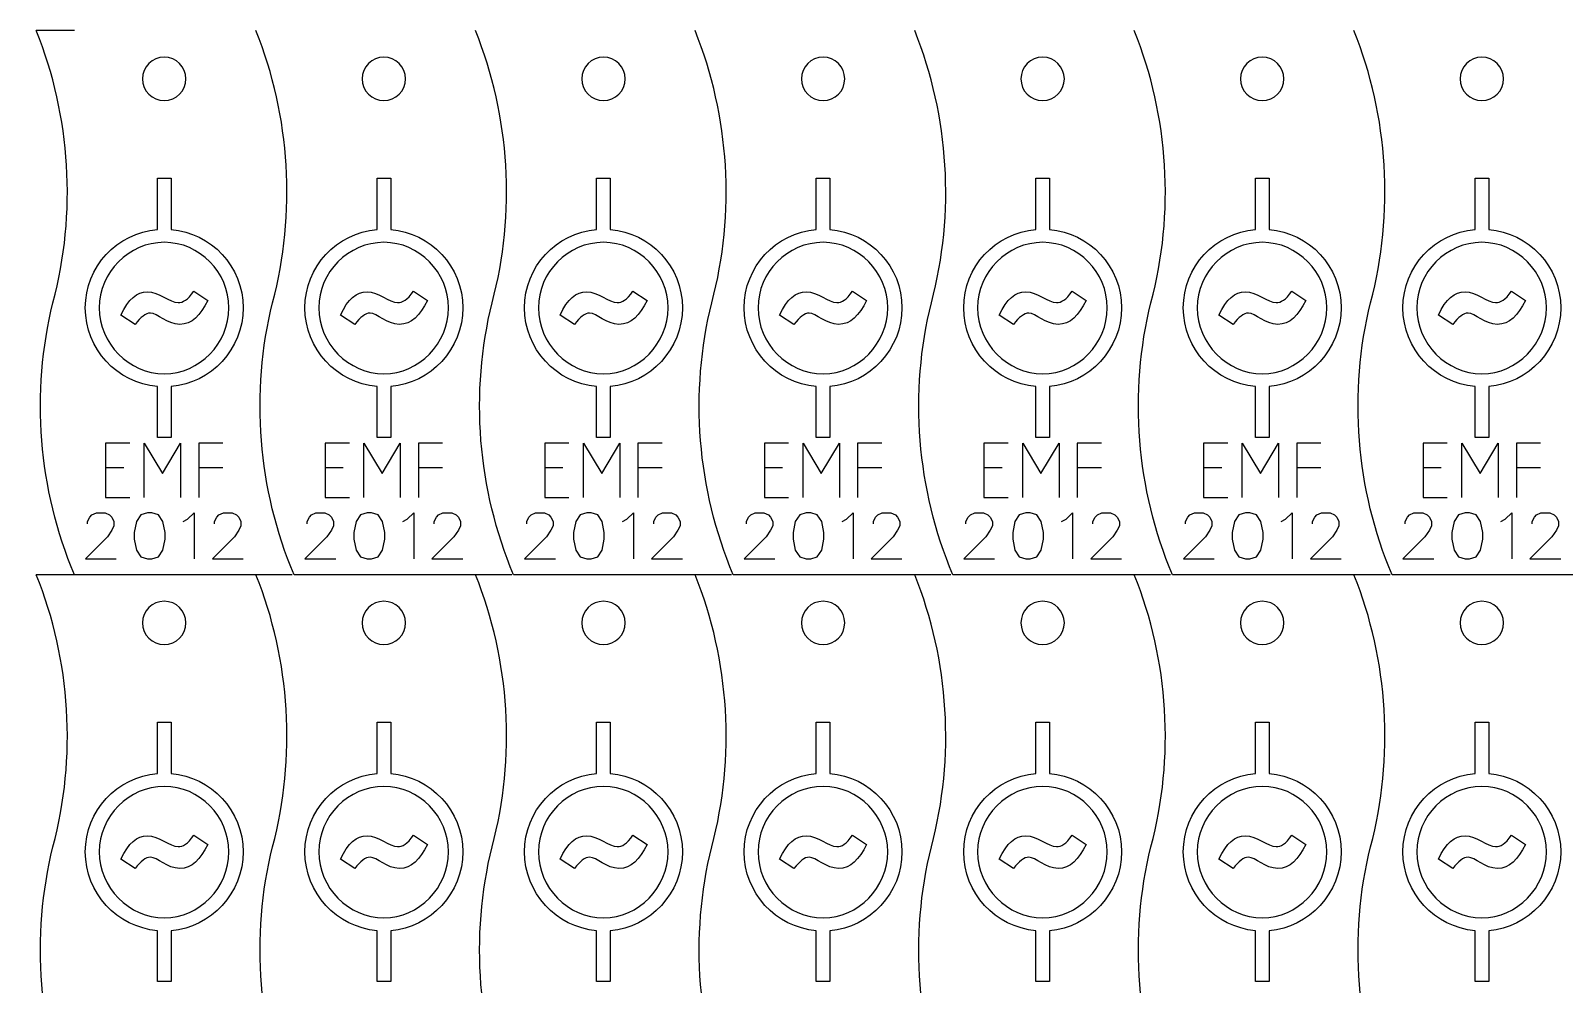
# Model space of a CAD drawing. Header units: millimetres. Extents: x 17 to 566, y -11 to 289.
# Drawn here: x 17.2 to 158, y 51 to 138.7 of the extents above; entities that cross this region are included whole.
import ezdxf

# ---------------------------------------------------------------- set-up
doc = ezdxf.new("R2010")
doc.units = ezdxf.units.MM
doc.layers.add('cut', color=7, linetype='CONTINUOUS')

msp = doc.modelspace()

# ---------------------------------------------------------------- linework, layer by layer
at = {"layer": 'cut', "color": 7}
for points in [[(21.177115, 138.660725), (17.677663, 138.660725)], [(31.420556, 134.226617), (31.420556, 134.226617), (31.420556, 134.226617)], [(51.589793, 134.226617), (51.589793, 134.226617), (51.589793, 134.226617)], [(71.75903, 134.226617), (71.75903, 134.226617), (71.75903, 134.226617)], [(91.928267, 134.226617), (91.928267, 134.226617), (91.928267, 134.226617)], [(112.097504, 134.226617), (112.097504, 134.226617), (112.097504, 134.226617)], [(132.266741, 134.226617), (132.266741, 134.226617), (132.266741, 134.226617)], [(152.435978, 134.226617), (152.435978, 134.226617), (152.435978, 134.226617)], [(21.177115, 88.660752), (17.677663, 88.660752)], [(41.177114, 88.660752), (21.177115, 88.660752)], [(61.346351, 88.660752), (41.346351, 88.660752)], [(81.515588, 88.660752), (61.515588, 88.660752)], [(101.684825, 88.660752), (81.684825, 88.660752)], [(121.854062, 88.660752), (101.854062, 88.660752)], [(142.023298, 88.660752), (122.023299, 88.660752)], [(162.192535, 88.660752), (142.192536, 88.660752)], [(31.420556, 84.226643), (31.420556, 84.226643), (31.420556, 84.226643)], [(51.589793, 84.226643), (51.589793, 84.226643), (51.589793, 84.226643)], [(71.75903, 84.226643), (71.75903, 84.226643), (71.75903, 84.226643)], [(91.928267, 84.226643), (91.928267, 84.226643), (91.928267, 84.226643)], [(112.097504, 84.226643), (112.097504, 84.226643), (112.097504, 84.226643)], [(132.266741, 84.226643), (132.266741, 84.226643), (132.266741, 84.226643)], [(152.435978, 84.226643), (152.435978, 84.226643), (152.435978, 84.226643)]]:
    msp.add_lwpolyline(points, dxfattribs=at)
at = {"layer": 'cut', "color": 5}
for points in [[(28.799192, 125.104328), (30.055586, 125.104328), (30.055586, 120.389171)], [(28.799192, 120.389171), (28.799192, 125.104328)], [(48.968429, 125.104328), (50.224823, 125.104328), (50.224823, 120.389171)], [(48.968429, 120.389171), (48.968429, 125.104328)], [(69.137665, 125.104328), (70.39406, 125.104328), (70.39406, 120.389171)], [(69.137665, 120.389171), (69.137665, 125.104328)], [(89.306902, 125.104328), (90.563296, 125.104328), (90.563296, 120.389171)], [(89.306902, 120.389171), (89.306902, 125.104328)], [(109.476139, 125.104328), (110.732533, 125.104328), (110.732533, 120.389171)], [(109.476139, 120.389171), (109.476139, 125.104328)], [(129.645376, 125.104328), (130.90177, 125.104328), (130.90177, 120.389171)], [(129.645376, 120.389171), (129.645376, 125.104328)], [(149.814613, 125.104328), (151.071007, 125.104328), (151.071007, 120.389171)], [(149.814613, 120.389171), (149.814613, 125.104328)], [(32.137833, 114.724463), (33.432259, 113.861427)], [(52.307069, 114.724463), (53.601496, 113.861427)], [(72.476306, 114.724463), (73.770733, 113.861427)], [(92.645543, 114.724463), (93.93997, 113.861427)], [(112.81478, 114.724463), (114.109206, 113.861427)], [(132.984017, 114.724463), (134.278443, 113.861427)], [(153.153254, 114.724463), (154.44768, 113.861427)], [(23.452969, 113.186208), (23.452969, 113.186208)], [(43.622206, 113.186208), (43.622206, 113.186208)], [(63.791442, 113.186208), (63.791442, 113.186208)], [(83.960679, 113.186208), (83.960679, 113.186208)], [(104.129916, 113.186208), (104.129916, 113.186208)], [(124.299153, 113.186208), (124.299153, 113.186208)], [(144.46839, 113.186208), (144.46839, 113.186208)], [(26.754438, 111.648043), (25.441264, 112.510853)], [(46.923675, 111.648043), (45.610501, 112.510853)], [(67.092912, 111.648043), (65.779737, 112.510853)], [(87.262149, 111.648043), (85.948974, 112.510853)], [(107.431386, 111.648043), (106.118211, 112.510853)], [(127.600623, 111.648043), (126.287448, 112.510853)], [(147.769859, 111.648043), (146.456685, 112.510853)], [(30.055586, 105.945399), (30.055586, 101.280531), (28.799192, 101.280531), (28.799192, 105.945399)], [(50.224823, 105.945399), (50.224823, 101.280531), (48.968429, 101.280531), (48.968429, 105.945399)], [(70.39406, 105.945399), (70.39406, 101.280531), (69.137665, 101.280531), (69.137665, 105.945399)], [(90.563296, 105.945399), (90.563296, 101.280531), (89.306902, 101.280531), (89.306902, 105.945399)], [(110.732533, 105.945399), (110.732533, 101.280531), (109.476139, 101.280531), (109.476139, 105.945399)], [(130.90177, 105.945399), (130.90177, 101.280531), (129.645376, 101.280531), (129.645376, 105.945399)], [(151.071007, 105.945399), (151.071007, 101.280531), (149.814613, 101.280531), (149.814613, 105.945399)], [(24.03499, 100.748034), (24.03499, 95.748033)], [(26.25721, 100.748034), (24.03499, 100.748034)], [(27.597566, 100.748034), (29.264229, 97.970256)], [(27.597566, 95.748033), (27.597566, 100.748034)], [(29.264229, 97.970256), (30.930895, 100.748034)], [(30.930895, 100.748034), (30.930895, 95.748033)], [(32.597561, 100.748034), (32.597561, 95.748033)], [(34.819785, 100.748034), (32.597561, 100.748034)], [(44.204227, 100.748034), (44.204227, 95.748033)], [(46.426447, 100.748034), (44.204227, 100.748034)], [(47.766803, 100.748034), (49.433466, 97.970256)], [(47.766803, 95.748033), (47.766803, 100.748034)], [(49.433466, 97.970256), (51.100132, 100.748034)], [(51.100132, 100.748034), (51.100132, 95.748033)], [(52.766798, 100.748034), (52.766798, 95.748033)], [(54.989022, 100.748034), (52.766798, 100.748034)], [(64.373464, 100.748034), (64.373464, 95.748033)], [(66.595684, 100.748034), (64.373464, 100.748034)], [(67.936039, 100.748034), (69.602703, 97.970256)], [(67.936039, 95.748033), (67.936039, 100.748034)], [(69.602703, 97.970256), (71.269369, 100.748034)], [(71.269369, 100.748034), (71.269369, 95.748033)], [(72.936035, 100.748034), (72.936035, 95.748033)], [(75.158259, 100.748034), (72.936035, 100.748034)], [(84.542701, 100.748034), (84.542701, 95.748033)], [(86.764921, 100.748034), (84.542701, 100.748034)], [(88.105276, 100.748034), (89.77194, 97.970256)], [(88.105276, 95.748033), (88.105276, 100.748034)], [(89.77194, 97.970256), (91.438606, 100.748034)], [(91.438606, 100.748034), (91.438606, 95.748033)], [(93.105272, 100.748034), (93.105272, 95.748033)], [(95.327495, 100.748034), (93.105272, 100.748034)], [(104.711937, 100.748034), (104.711937, 95.748033)], [(106.934158, 100.748034), (104.711937, 100.748034)], [(108.274513, 100.748034), (109.941177, 97.970256)], [(108.274513, 95.748033), (108.274513, 100.748034)], [(109.941177, 97.970256), (111.607843, 100.748034)], [(111.607843, 100.748034), (111.607843, 95.748033)], [(113.274509, 100.748034), (113.274509, 95.748033)], [(115.496732, 100.748034), (113.274509, 100.748034)], [(124.881174, 100.748034), (124.881174, 95.748033)], [(127.103395, 100.748034), (124.881174, 100.748034)], [(128.44375, 100.748034), (130.110413, 97.970256)], [(128.44375, 95.748033), (128.44375, 100.748034)], [(130.110413, 97.970256), (131.77708, 100.748034)], [(131.77708, 100.748034), (131.77708, 95.748033)], [(133.443746, 100.748034), (133.443746, 95.748033)], [(135.665969, 100.748034), (133.443746, 100.748034)], [(145.050411, 100.748034), (145.050411, 95.748033)], [(147.272632, 100.748034), (145.050411, 100.748034)], [(148.612987, 100.748034), (150.27965, 97.970256)], [(148.612987, 95.748033), (148.612987, 100.748034)], [(150.27965, 97.970256), (151.946316, 100.748034)], [(151.946316, 100.748034), (151.946316, 95.748033)], [(153.612983, 100.748034), (153.612983, 95.748033)], [(155.835206, 100.748034), (153.612983, 100.748034)], [(24.03499, 98.52581), (25.701653, 98.52581)], [(32.597561, 98.52581), (34.819785, 98.52581)], [(44.204227, 98.52581), (45.87089, 98.52581)], [(52.766798, 98.52581), (54.989022, 98.52581)], [(64.373464, 98.52581), (66.040127, 98.52581)], [(72.936035, 98.52581), (75.158259, 98.52581)], [(84.542701, 98.52581), (86.209364, 98.52581)], [(93.105272, 98.52581), (95.327495, 98.52581)], [(104.711937, 98.52581), (106.378601, 98.52581)], [(113.274509, 98.52581), (115.496732, 98.52581)], [(124.881174, 98.52581), (126.547838, 98.52581)], [(133.443746, 98.52581), (135.665969, 98.52581)], [(145.050411, 98.52581), (146.717075, 98.52581)], [(153.612983, 98.52581), (155.835206, 98.52581)], [(24.03499, 95.748033), (26.25721, 95.748033)], [(44.204227, 95.748033), (46.426447, 95.748033)], [(64.373464, 95.748033), (66.595684, 95.748033)], [(84.542701, 95.748033), (86.764921, 95.748033)], [(104.711937, 95.748033), (106.934158, 95.748033)], [(124.881174, 95.748033), (127.103395, 95.748033)], [(145.050411, 95.748033), (147.272632, 95.748033)], [(22.381932, 93.549016), (22.583953, 93.953057)], [(22.381932, 93.346996), (22.381932, 93.549016)], [(22.583953, 93.953057), (22.785973, 94.155077)], [(22.785973, 94.155077), (23.190014, 94.357098)], [(23.190014, 94.357098), (23.998095, 94.357098)], [(23.998095, 94.357098), (24.402136, 94.155077)], [(24.402136, 94.155077), (24.604156, 93.953057)], [(24.604156, 93.953057), (24.806176, 93.549016)], [(24.806176, 93.144976), (24.604156, 92.740935)], [(24.806176, 93.549016), (24.806176, 93.144976)], [(26.876883, 93.549016), (26.674863, 92.538915)], [(27.280924, 94.155077), (26.876883, 93.549016)], [(27.886985, 94.357098), (27.280924, 94.155077)], [(28.291025, 94.357098), (27.886985, 94.357098)], [(28.897083, 94.155077), (28.291025, 94.357098)], [(29.301124, 93.549016), (28.897083, 94.155077)], [(29.503144, 92.538915), (29.301124, 93.549016)], [(31.16981, 93.549016), (31.573851, 93.751037)], [(31.573851, 93.751037), (32.179912, 94.357098)], [(32.179912, 94.357098), (32.179912, 90.114648)], [(34.048598, 93.549016), (34.250619, 93.953057)], [(34.048598, 93.346996), (34.048598, 93.549016)], [(34.250619, 93.953057), (34.452639, 94.155077)], [(34.452639, 94.155077), (34.85668, 94.357098)], [(34.85668, 94.357098), (35.664761, 94.357098)], [(35.664761, 94.357098), (36.068802, 94.155077)], [(36.068802, 94.155077), (36.270822, 93.953057)], [(36.270822, 93.953057), (36.472842, 93.549016)], [(36.472842, 93.144976), (36.270822, 92.740935)], [(36.472842, 93.549016), (36.472842, 93.144976)], [(42.551169, 93.549016), (42.75319, 93.953057)], [(42.551169, 93.346996), (42.551169, 93.549016)], [(42.75319, 93.953057), (42.95521, 94.155077)], [(42.95521, 94.155077), (43.359251, 94.357098)], [(43.359251, 94.357098), (44.167332, 94.357098)], [(44.167332, 94.357098), (44.571372, 94.155077)], [(44.571372, 94.155077), (44.773393, 93.953057)], [(44.773393, 93.953057), (44.975413, 93.549016)], [(44.975413, 93.144976), (44.773393, 92.740935)], [(44.975413, 93.549016), (44.975413, 93.144976)], [(47.04612, 93.549016), (46.8441, 92.538915)], [(47.450161, 94.155077), (47.04612, 93.549016)], [(48.056221, 94.357098), (47.450161, 94.155077)], [(48.460262, 94.357098), (48.056221, 94.357098)], [(49.06632, 94.155077), (48.460262, 94.357098)], [(49.470361, 93.549016), (49.06632, 94.155077)], [(49.672381, 92.538915), (49.470361, 93.549016)], [(51.339047, 93.549016), (51.743088, 93.751037)], [(51.743088, 93.751037), (52.349149, 94.357098)], [(52.349149, 94.357098), (52.349149, 90.114648)], [(54.217835, 93.549016), (54.419856, 93.953057)], [(54.217835, 93.346996), (54.217835, 93.549016)], [(54.419856, 93.953057), (54.621876, 94.155077)], [(54.621876, 94.155077), (55.025917, 94.357098)], [(55.025917, 94.357098), (55.833998, 94.357098)], [(55.833998, 94.357098), (56.238038, 94.155077)], [(56.238038, 94.155077), (56.440059, 93.953057)], [(56.440059, 93.953057), (56.642079, 93.549016)], [(56.642079, 93.144976), (56.440059, 92.740935)], [(56.642079, 93.549016), (56.642079, 93.144976)], [(62.720406, 93.549016), (62.922427, 93.953057)], [(62.720406, 93.346996), (62.720406, 93.549016)], [(62.922427, 93.953057), (63.124447, 94.155077)], [(63.124447, 94.155077), (63.528488, 94.357098)], [(63.528488, 94.357098), (64.336569, 94.357098)], [(64.336569, 94.357098), (64.740609, 94.155077)], [(64.740609, 94.155077), (64.94263, 93.953057)], [(64.94263, 93.953057), (65.14465, 93.549016)], [(65.14465, 93.144976), (64.94263, 92.740935)], [(65.14465, 93.549016), (65.14465, 93.144976)], [(67.215357, 93.549016), (67.013336, 92.538915)], [(67.619397, 94.155077), (67.215357, 93.549016)], [(68.225458, 94.357098), (67.619397, 94.155077)], [(68.629499, 94.357098), (68.225458, 94.357098)], [(69.235557, 94.155077), (68.629499, 94.357098)], [(69.639598, 93.549016), (69.235557, 94.155077)], [(69.841618, 92.538915), (69.639598, 93.549016)], [(71.508284, 93.549016), (71.912325, 93.751037)], [(71.912325, 93.751037), (72.518386, 94.357098)], [(72.518386, 94.357098), (72.518386, 90.114648)], [(74.387072, 93.549016), (74.589092, 93.953057)], [(74.387072, 93.346996), (74.387072, 93.549016)], [(74.589092, 93.953057), (74.791113, 94.155077)], [(74.791113, 94.155077), (75.195153, 94.357098)], [(75.195153, 94.357098), (76.003235, 94.357098)], [(76.003235, 94.357098), (76.407275, 94.155077)], [(76.407275, 94.155077), (76.609296, 93.953057)], [(76.609296, 93.953057), (76.811316, 93.549016)], [(76.811316, 93.144976), (76.609296, 92.740935)], [(76.811316, 93.549016), (76.811316, 93.144976)], [(82.889643, 93.549016), (83.091663, 93.953057)], [(82.889643, 93.346996), (82.889643, 93.549016)], [(83.091663, 93.953057), (83.293684, 94.155077)], [(83.293684, 94.155077), (83.697724, 94.357098)], [(83.697724, 94.357098), (84.505806, 94.357098)], [(84.505806, 94.357098), (84.909846, 94.155077)], [(84.909846, 94.155077), (85.111867, 93.953057)], [(85.111867, 93.953057), (85.313887, 93.549016)], [(85.313887, 93.144976), (85.111867, 92.740935)], [(85.313887, 93.549016), (85.313887, 93.144976)], [(87.384594, 93.549016), (87.182573, 92.538915)], [(87.788634, 94.155077), (87.384594, 93.549016)], [(88.394695, 94.357098), (87.788634, 94.155077)], [(88.798736, 94.357098), (88.394695, 94.357098)], [(89.404794, 94.155077), (88.798736, 94.357098)], [(89.808835, 93.549016), (89.404794, 94.155077)], [(90.010855, 92.538915), (89.808835, 93.549016)], [(91.677521, 93.549016), (92.081562, 93.751037)], [(92.081562, 93.751037), (92.687623, 94.357098)], [(92.687623, 94.357098), (92.687623, 90.114648)], [(94.556309, 93.549016), (94.758329, 93.953057)], [(94.556309, 93.346996), (94.556309, 93.549016)], [(94.758329, 93.953057), (94.96035, 94.155077)], [(94.96035, 94.155077), (95.36439, 94.357098)], [(95.36439, 94.357098), (96.172472, 94.357098)], [(96.172472, 94.357098), (96.576512, 94.155077)], [(96.576512, 94.155077), (96.778532, 93.953057)], [(96.778532, 93.953057), (96.980553, 93.549016)], [(96.980553, 93.144976), (96.778532, 92.740935)], [(96.980553, 93.549016), (96.980553, 93.144976)], [(103.05888, 93.549016), (103.2609, 93.953057)], [(103.05888, 93.346996), (103.05888, 93.549016)], [(103.2609, 93.953057), (103.462921, 94.155077)], [(103.462921, 94.155077), (103.866961, 94.357098)], [(103.866961, 94.357098), (104.675043, 94.357098)], [(104.675043, 94.357098), (105.079083, 94.155077)], [(105.079083, 94.155077), (105.281103, 93.953057)], [(105.281103, 93.953057), (105.483124, 93.549016)], [(105.483124, 93.144976), (105.281103, 92.740935)], [(105.483124, 93.549016), (105.483124, 93.144976)], [(107.553831, 93.549016), (107.35181, 92.538915)], [(107.957871, 94.155077), (107.553831, 93.549016)], [(108.563932, 94.357098), (107.957871, 94.155077)], [(108.967973, 94.357098), (108.563932, 94.357098)], [(109.574031, 94.155077), (108.967973, 94.357098)], [(109.978071, 93.549016), (109.574031, 94.155077)], [(110.180092, 92.538915), (109.978071, 93.549016)], [(111.846758, 93.549016), (112.250799, 93.751037)], [(112.250799, 93.751037), (112.856859, 94.357098)], [(112.856859, 94.357098), (112.856859, 90.114648)], [(114.725546, 93.549016), (114.927566, 93.953057)], [(114.725546, 93.346996), (114.725546, 93.549016)], [(114.927566, 93.953057), (115.129587, 94.155077)], [(115.129587, 94.155077), (115.533627, 94.357098)], [(115.533627, 94.357098), (116.341708, 94.357098)], [(116.341708, 94.357098), (116.745749, 94.155077)], [(116.745749, 94.155077), (116.947769, 93.953057)], [(116.947769, 93.953057), (117.14979, 93.549016)], [(117.14979, 93.144976), (116.947769, 92.740935)], [(117.14979, 93.549016), (117.14979, 93.144976)], [(123.228117, 93.549016), (123.430137, 93.953057)], [(123.228117, 93.346996), (123.228117, 93.549016)], [(123.430137, 93.953057), (123.632158, 94.155077)], [(123.632158, 94.155077), (124.036198, 94.357098)], [(124.036198, 94.357098), (124.844279, 94.357098)], [(124.844279, 94.357098), (125.24832, 94.155077)], [(125.24832, 94.155077), (125.45034, 93.953057)], [(125.45034, 93.953057), (125.652361, 93.549016)], [(125.652361, 93.144976), (125.45034, 92.740935)], [(125.652361, 93.549016), (125.652361, 93.144976)], [(127.723067, 93.549016), (127.521047, 92.538915)], [(128.127108, 94.155077), (127.723067, 93.549016)], [(128.733169, 94.357098), (128.127108, 94.155077)], [(129.13721, 94.357098), (128.733169, 94.357098)], [(129.743268, 94.155077), (129.13721, 94.357098)], [(130.147308, 93.549016), (129.743268, 94.155077)], [(130.349329, 92.538915), (130.147308, 93.549016)], [(132.015995, 93.549016), (132.420035, 93.751037)], [(132.420035, 93.751037), (133.026096, 94.357098)], [(133.026096, 94.357098), (133.026096, 90.114648)], [(134.894783, 93.549016), (135.096803, 93.953057)], [(134.894783, 93.346996), (134.894783, 93.549016)], [(135.096803, 93.953057), (135.298823, 94.155077)], [(135.298823, 94.155077), (135.702864, 94.357098)], [(135.702864, 94.357098), (136.510945, 94.357098)], [(136.510945, 94.357098), (136.914986, 94.155077)], [(136.914986, 94.155077), (137.117006, 93.953057)], [(137.117006, 93.953057), (137.319027, 93.549016)], [(137.319027, 93.144976), (137.117006, 92.740935)], [(137.319027, 93.549016), (137.319027, 93.144976)], [(143.397354, 93.549016), (143.599374, 93.953057)], [(143.397354, 93.346996), (143.397354, 93.549016)], [(143.599374, 93.953057), (143.801394, 94.155077)], [(143.801394, 94.155077), (144.205435, 94.357098)], [(144.205435, 94.357098), (145.013516, 94.357098)], [(145.013516, 94.357098), (145.417557, 94.155077)], [(145.417557, 94.155077), (145.619577, 93.953057)], [(145.619577, 93.953057), (145.821598, 93.549016)], [(145.821598, 93.144976), (145.619577, 92.740935)], [(145.821598, 93.549016), (145.821598, 93.144976)], [(147.892304, 93.549016), (147.690284, 92.538915)], [(148.296345, 94.155077), (147.892304, 93.549016)], [(148.902406, 94.357098), (148.296345, 94.155077)], [(149.306447, 94.357098), (148.902406, 94.357098)], [(149.912505, 94.155077), (149.306447, 94.357098)], [(150.316545, 93.549016), (149.912505, 94.155077)], [(150.518566, 92.538915), (150.316545, 93.549016)], [(152.185232, 93.549016), (152.589272, 93.751037)], [(152.589272, 93.751037), (153.195333, 94.357098)], [(153.195333, 94.357098), (153.195333, 90.114648)], [(155.06402, 93.549016), (155.26604, 93.953057)], [(155.06402, 93.346996), (155.06402, 93.549016)], [(155.26604, 93.953057), (155.46806, 94.155077)], [(155.46806, 94.155077), (155.872101, 94.357098)], [(155.872101, 94.357098), (156.680182, 94.357098)], [(156.680182, 94.357098), (157.084223, 94.155077)], [(157.084223, 94.155077), (157.286243, 93.953057)], [(157.286243, 93.953057), (157.488263, 93.549016)], [(157.488263, 93.144976), (157.286243, 92.740935)], [(157.488263, 93.549016), (157.488263, 93.144976)], [(24.200115, 92.134874), (22.179912, 90.114648)], [(24.604156, 92.740935), (24.200115, 92.134874)], [(26.674863, 92.538915), (26.674863, 91.932854)], [(26.674863, 91.932854), (26.876883, 90.922735)], [(29.301124, 90.922735), (29.503144, 91.932854)], [(29.503144, 91.932854), (29.503144, 92.538915)], [(35.866781, 92.134874), (33.846581, 90.114648)], [(36.270822, 92.740935), (35.866781, 92.134874)], [(44.369352, 92.134874), (42.349149, 90.114648)], [(44.773393, 92.740935), (44.369352, 92.134874)], [(46.8441, 92.538915), (46.8441, 91.932854)], [(46.8441, 91.932854), (47.04612, 90.922735)], [(49.470361, 90.922735), (49.672381, 91.932854)], [(49.672381, 91.932854), (49.672381, 92.538915)], [(56.036018, 92.134874), (54.015818, 90.114648)], [(56.440059, 92.740935), (56.036018, 92.134874)], [(64.538589, 92.134874), (62.518386, 90.114648)], [(64.94263, 92.740935), (64.538589, 92.134874)], [(67.013336, 92.538915), (67.013336, 91.932854)], [(67.013336, 91.932854), (67.215357, 90.922735)], [(69.639598, 90.922735), (69.841618, 91.932854)], [(69.841618, 91.932854), (69.841618, 92.538915)], [(76.205255, 92.134874), (74.185055, 90.114648)], [(76.609296, 92.740935), (76.205255, 92.134874)], [(84.707826, 92.134874), (82.687623, 90.114648)], [(85.111867, 92.740935), (84.707826, 92.134874)], [(87.182573, 92.538915), (87.182573, 91.932854)], [(87.182573, 91.932854), (87.384594, 90.922735)], [(89.808835, 90.922735), (90.010855, 91.932854)], [(90.010855, 91.932854), (90.010855, 92.538915)], [(96.374492, 92.134874), (94.354292, 90.114648)], [(96.778532, 92.740935), (96.374492, 92.134874)], [(104.877063, 92.134874), (102.85686, 90.114648)], [(105.281103, 92.740935), (104.877063, 92.134874)], [(107.35181, 92.538915), (107.35181, 91.932854)], [(107.35181, 91.932854), (107.553831, 90.922735)], [(109.978071, 90.922735), (110.180092, 91.932854)], [(110.180092, 91.932854), (110.180092, 92.538915)], [(116.543729, 92.134874), (114.523528, 90.114648)], [(116.947769, 92.740935), (116.543729, 92.134874)], [(125.0463, 92.134874), (123.026097, 90.114648)], [(125.45034, 92.740935), (125.0463, 92.134874)], [(127.521047, 92.538915), (127.521047, 91.932854)], [(127.521047, 91.932854), (127.723067, 90.922735)], [(130.147308, 90.922735), (130.349329, 91.932854)], [(130.349329, 91.932854), (130.349329, 92.538915)], [(136.712966, 92.134874), (134.692765, 90.114648)], [(137.117006, 92.740935), (136.712966, 92.134874)], [(145.215537, 92.134874), (143.195334, 90.114648)], [(145.619577, 92.740935), (145.215537, 92.134874)], [(147.690284, 92.538915), (147.690284, 91.932854)], [(147.690284, 91.932854), (147.892304, 90.922735)], [(150.316545, 90.922735), (150.518566, 91.932854)], [(150.518566, 91.932854), (150.518566, 92.538915)], [(156.882203, 92.134874), (154.862002, 90.114648)], [(157.286243, 92.740935), (156.882203, 92.134874)], [(26.876883, 90.922735), (27.280924, 90.316691)], [(27.280924, 90.316691), (27.886985, 90.114648)], [(28.291025, 90.114648), (28.897083, 90.316691)], [(28.897083, 90.316691), (29.301124, 90.922735)], [(47.04612, 90.922735), (47.450161, 90.316691)], [(47.450161, 90.316691), (48.056221, 90.114648)], [(48.460262, 90.114648), (49.06632, 90.316691)], [(49.06632, 90.316691), (49.470361, 90.922735)], [(67.215357, 90.922735), (67.619397, 90.316691)], [(67.619397, 90.316691), (68.225458, 90.114648)], [(68.629499, 90.114648), (69.235557, 90.316691)], [(69.235557, 90.316691), (69.639598, 90.922735)], [(87.384594, 90.922735), (87.788634, 90.316691)], [(87.788634, 90.316691), (88.394695, 90.114648)], [(88.798736, 90.114648), (89.404794, 90.316691)], [(89.404794, 90.316691), (89.808835, 90.922735)], [(107.553831, 90.922735), (107.957871, 90.316691)], [(107.957871, 90.316691), (108.563932, 90.114648)], [(108.967973, 90.114648), (109.574031, 90.316691)], [(109.574031, 90.316691), (109.978071, 90.922735)], [(127.723067, 90.922735), (128.127108, 90.316691)], [(128.127108, 90.316691), (128.733169, 90.114648)], [(129.13721, 90.114648), (129.743268, 90.316691)], [(129.743268, 90.316691), (130.147308, 90.922735)], [(147.892304, 90.922735), (148.296345, 90.316691)], [(148.296345, 90.316691), (148.902406, 90.114648)], [(149.306447, 90.114648), (149.912505, 90.316691)], [(149.912505, 90.316691), (150.316545, 90.922735)], [(22.179912, 90.114648), (25.008197, 90.114648)], [(27.886985, 90.114648), (28.291025, 90.114648)], [(33.846581, 90.114648), (36.674862, 90.114648)], [(42.349149, 90.114648), (45.177433, 90.114648)], [(48.056221, 90.114648), (48.460262, 90.114648)], [(54.015818, 90.114648), (56.844099, 90.114648)], [(62.518386, 90.114648), (65.34667, 90.114648)], [(68.225458, 90.114648), (68.629499, 90.114648)], [(74.185055, 90.114648), (77.013336, 90.114648)], [(82.687623, 90.114648), (85.515907, 90.114648)], [(88.394695, 90.114648), (88.798736, 90.114648)], [(94.354292, 90.114648), (97.182573, 90.114648)], [(102.85686, 90.114648), (105.685144, 90.114648)], [(108.563932, 90.114648), (108.967973, 90.114648)], [(114.523528, 90.114648), (117.35181, 90.114648)], [(123.026097, 90.114648), (125.854381, 90.114648)], [(128.733169, 90.114648), (129.13721, 90.114648)], [(134.692765, 90.114648), (137.521047, 90.114648)], [(143.195334, 90.114648), (146.023618, 90.114648)], [(148.902406, 90.114648), (149.306447, 90.114648)], [(154.862002, 90.114648), (157.690284, 90.114648)], [(28.799192, 75.104355), (30.055586, 75.104355), (30.055586, 70.389198)], [(28.799192, 70.389198), (28.799192, 75.104355)], [(48.968429, 75.104355), (50.224823, 75.104355), (50.224823, 70.389198)], [(48.968429, 70.389198), (48.968429, 75.104355)], [(69.137665, 75.104355), (70.39406, 75.104355), (70.39406, 70.389198)], [(69.137665, 70.389198), (69.137665, 75.104355)], [(89.306902, 75.104355), (90.563296, 75.104355), (90.563296, 70.389198)], [(89.306902, 70.389198), (89.306902, 75.104355)], [(109.476139, 75.104355), (110.732533, 75.104355), (110.732533, 70.389198)], [(109.476139, 70.389198), (109.476139, 75.104355)], [(129.645376, 75.104355), (130.90177, 75.104355), (130.90177, 70.389198)], [(129.645376, 70.389198), (129.645376, 75.104355)], [(149.814613, 75.104355), (151.071007, 75.104355), (151.071007, 70.389198)], [(149.814613, 70.389198), (149.814613, 75.104355)], [(32.137833, 64.72449), (33.432259, 63.861454)], [(52.307069, 64.72449), (53.601496, 63.861454)], [(72.476306, 64.72449), (73.770733, 63.861454)], [(92.645543, 64.72449), (93.93997, 63.861454)], [(112.81478, 64.72449), (114.109206, 63.861454)], [(132.984017, 64.72449), (134.278443, 63.861454)], [(153.153254, 64.72449), (154.44768, 63.861454)], [(23.452969, 63.186235), (23.452969, 63.186235)], [(26.754438, 61.64807), (25.441264, 62.51088)], [(43.622206, 63.186235), (43.622206, 63.186235)], [(46.923675, 61.64807), (45.610501, 62.51088)], [(63.791442, 63.186235), (63.791442, 63.186235)], [(67.092912, 61.64807), (65.779737, 62.51088)], [(83.960679, 63.186235), (83.960679, 63.186235)], [(87.262149, 61.64807), (85.948974, 62.51088)], [(104.129916, 63.186235), (104.129916, 63.186235)], [(107.431386, 61.64807), (106.118211, 62.51088)], [(124.299153, 63.186235), (124.299153, 63.186235)], [(127.600623, 61.64807), (126.287448, 62.51088)], [(144.46839, 63.186235), (144.46839, 63.186235)], [(147.769859, 61.64807), (146.456685, 62.51088)], [(30.055586, 55.945425), (30.055586, 51.280557), (28.799192, 51.280557), (28.799192, 55.945425)], [(50.224823, 55.945425), (50.224823, 51.280557), (48.968429, 51.280557), (48.968429, 55.945425)], [(70.39406, 55.945425), (70.39406, 51.280557), (69.137665, 51.280557), (69.137665, 55.945425)], [(90.563296, 55.945425), (90.563296, 51.280557), (89.306902, 51.280557), (89.306902, 55.945425)], [(110.732533, 55.945425), (110.732533, 51.280557), (109.476139, 51.280557), (109.476139, 55.945425)], [(130.90177, 55.945425), (130.90177, 51.280557), (129.645376, 51.280557), (129.645376, 55.945425)], [(151.071007, 55.945425), (151.071007, 51.280557), (149.814613, 51.280557), (149.814613, 55.945425)]]:
    msp.add_lwpolyline(points, dxfattribs=at)
at = {"layer": 'cut', "color": 7}
for points in [[(19.205583, 113.660728), (21.395052, 121.868422), (20.850705, 130.780892), (17.677663, 138.660726)], [(39.37482, 113.660728), (41.564289, 121.868422), (41.019942, 130.780892), (37.8469, 138.660726)], [(59.544057, 113.660728), (61.733526, 121.868422), (61.189179, 130.780892), (58.016137, 138.660726)], [(79.713294, 113.660728), (81.902763, 121.868422), (81.358415, 130.780892), (78.185374, 138.660726)], [(99.882531, 113.660728), (102.072, 121.868422), (101.527652, 130.780892), (98.354611, 138.660726)], [(120.051768, 113.660728), (122.241237, 121.868422), (121.696889, 130.780892), (118.523848, 138.660726)], [(140.221005, 113.660728), (142.410474, 121.868422), (141.866126, 130.780892), (138.693085, 138.660726)], [(29.427387, 136.219786), (28.326591, 136.219786), (27.434218, 135.32741), (27.434218, 134.226617)], [(31.420556, 134.226617), (31.420556, 135.32741), (30.528184, 136.219786), (29.427387, 136.219786)], [(49.596624, 136.219786), (48.495828, 136.219786), (47.603455, 135.32741), (47.603455, 134.226617)], [(51.589793, 134.226617), (51.589793, 135.32741), (50.697421, 136.219786), (49.596624, 136.219786)], [(69.765861, 136.219786), (68.665065, 136.219786), (67.772692, 135.32741), (67.772692, 134.226617)], [(71.75903, 134.226617), (71.75903, 135.32741), (70.866658, 136.219786), (69.765861, 136.219786)], [(89.935098, 136.219786), (88.834301, 136.219786), (87.941929, 135.32741), (87.941929, 134.226617)], [(91.928267, 134.226617), (91.928267, 135.32741), (91.035894, 136.219786), (89.935098, 136.219786)], [(110.104335, 136.219786), (109.003538, 136.219786), (108.111166, 135.32741), (108.111166, 134.226617)], [(112.097504, 134.226617), (112.097504, 135.32741), (111.205131, 136.219786), (110.104335, 136.219786)], [(130.273572, 136.219786), (129.172775, 136.219786), (128.280403, 135.32741), (128.280403, 134.226617)], [(132.266741, 134.226617), (132.266741, 135.32741), (131.374368, 136.219786), (130.273572, 136.219786)], [(150.442809, 136.219786), (149.342012, 136.219786), (148.44964, 135.32741), (148.44964, 134.226617)], [(152.435978, 134.226617), (152.435978, 135.32741), (151.543605, 136.219786), (150.442809, 136.219786)], [(27.434218, 134.226617), (27.434218, 133.125815), (28.326591, 132.233448), (29.427387, 132.233448)], [(29.427387, 132.233448), (30.528184, 132.233448), (31.420556, 133.125815), (31.420556, 134.226617)], [(47.603455, 134.226617), (47.603455, 133.125815), (48.495828, 132.233448), (49.596624, 132.233448)], [(49.596624, 132.233448), (50.697421, 132.233448), (51.589793, 133.125815), (51.589793, 134.226617)], [(67.772692, 134.226617), (67.772692, 133.125815), (68.665065, 132.233448), (69.765861, 132.233448)], [(69.765861, 132.233448), (70.866658, 132.233448), (71.75903, 133.125815), (71.75903, 134.226617)], [(87.941929, 134.226617), (87.941929, 133.125815), (88.834301, 132.233448), (89.935098, 132.233448)], [(89.935098, 132.233448), (91.035894, 132.233448), (91.928267, 133.125815), (91.928267, 134.226617)], [(108.111166, 134.226617), (108.111166, 133.125815), (109.003538, 132.233448), (110.104335, 132.233448)], [(110.104335, 132.233448), (111.205131, 132.233448), (112.097504, 133.125815), (112.097504, 134.226617)], [(128.280403, 134.226617), (128.280403, 133.125815), (129.172775, 132.233448), (130.273572, 132.233448)], [(130.273572, 132.233448), (131.374368, 132.233448), (132.266741, 133.125815), (132.266741, 134.226617)], [(148.44964, 134.226617), (148.44964, 133.125815), (149.342012, 132.233448), (150.442809, 132.233448)], [(150.442809, 132.233448), (151.543605, 132.233448), (152.435978, 133.125815), (152.435978, 134.226617)], [(21.177115, 88.660752), (17.86152, 96.493026), (17.158671, 105.405508), (19.205583, 113.660728)], [(41.346351, 88.660752), (38.030757, 96.493026), (37.327908, 105.405508), (39.37482, 113.660728)], [(61.515588, 88.660752), (58.199994, 96.493026), (57.497145, 105.405508), (59.544057, 113.660728)], [(81.684825, 88.660752), (78.369231, 96.493026), (77.666382, 105.405508), (79.713294, 113.660728)], [(101.854062, 88.660752), (98.538467, 96.493026), (97.835618, 105.405508), (99.882531, 113.660728)], [(122.023299, 88.660752), (118.707704, 96.493026), (118.004855, 105.405508), (120.051768, 113.660728)], [(142.192536, 88.660752), (138.876941, 96.493026), (138.174092, 105.405508), (140.221005, 113.660728)], [(19.205583, 63.660754), (21.395052, 71.868448), (20.850705, 80.780919), (17.677663, 88.660752)], [(39.37482, 63.660754), (41.564289, 71.868448), (41.019942, 80.780919), (37.8469, 88.660752)], [(59.544057, 63.660754), (61.733526, 71.868448), (61.189179, 80.780919), (58.016137, 88.660752)], [(79.713294, 63.660754), (81.902763, 71.868448), (81.358415, 80.780919), (78.185374, 88.660752)], [(99.882531, 63.660754), (102.072, 71.868448), (101.527652, 80.780919), (98.354611, 88.660752)], [(120.051768, 63.660754), (122.241237, 71.868448), (121.696889, 80.780919), (118.523848, 88.660752)], [(140.221005, 63.660754), (142.410474, 71.868448), (141.866126, 80.780919), (138.693085, 88.660752)], [(29.427387, 86.219812), (28.326591, 86.219812), (27.434218, 85.327437), (27.434218, 84.226643)], [(31.420556, 84.226643), (31.420556, 85.327437), (30.528184, 86.219812), (29.427387, 86.219812)], [(49.596624, 86.219812), (48.495828, 86.219812), (47.603455, 85.327437), (47.603455, 84.226643)], [(51.589793, 84.226643), (51.589793, 85.327437), (50.697421, 86.219812), (49.596624, 86.219812)], [(69.765861, 86.219812), (68.665065, 86.219812), (67.772692, 85.327437), (67.772692, 84.226643)], [(71.75903, 84.226643), (71.75903, 85.327437), (70.866658, 86.219812), (69.765861, 86.219812)], [(89.935098, 86.219812), (88.834301, 86.219812), (87.941929, 85.327437), (87.941929, 84.226643)], [(91.928267, 84.226643), (91.928267, 85.327437), (91.035894, 86.219812), (89.935098, 86.219812)], [(110.104335, 86.219812), (109.003538, 86.219812), (108.111166, 85.327437), (108.111166, 84.226643)], [(112.097504, 84.226643), (112.097504, 85.327437), (111.205131, 86.219812), (110.104335, 86.219812)], [(130.273572, 86.219812), (129.172775, 86.219812), (128.280403, 85.327437), (128.280403, 84.226643)], [(132.266741, 84.226643), (132.266741, 85.327437), (131.374368, 86.219812), (130.273572, 86.219812)], [(150.442809, 86.219812), (149.342012, 86.219812), (148.44964, 85.327437), (148.44964, 84.226643)], [(152.435978, 84.226643), (152.435978, 85.327437), (151.543605, 86.219812), (150.442809, 86.219812)], [(27.434218, 84.226643), (27.434218, 83.125841), (28.326591, 82.233474), (29.427387, 82.233474)], [(29.427387, 82.233474), (30.528184, 82.233474), (31.420556, 83.125841), (31.420556, 84.226643)], [(47.603455, 84.226643), (47.603455, 83.125841), (48.495828, 82.233474), (49.596624, 82.233474)], [(49.596624, 82.233474), (50.697421, 82.233474), (51.589793, 83.125841), (51.589793, 84.226643)], [(67.772692, 84.226643), (67.772692, 83.125841), (68.665065, 82.233474), (69.765861, 82.233474)], [(69.765861, 82.233474), (70.866658, 82.233474), (71.75903, 83.125841), (71.75903, 84.226643)], [(87.941929, 84.226643), (87.941929, 83.125841), (88.834301, 82.233474), (89.935098, 82.233474)], [(89.935098, 82.233474), (91.035894, 82.233474), (91.928267, 83.125841), (91.928267, 84.226643)], [(108.111166, 84.226643), (108.111166, 83.125841), (109.003538, 82.233474), (110.104335, 82.233474)], [(110.104335, 82.233474), (111.205131, 82.233474), (112.097504, 83.125841), (112.097504, 84.226643)], [(128.280403, 84.226643), (128.280403, 83.125841), (129.172775, 82.233474), (130.273572, 82.233474)], [(130.273572, 82.233474), (131.374368, 82.233474), (132.266741, 83.125841), (132.266741, 84.226643)], [(148.44964, 84.226643), (148.44964, 83.125841), (149.342012, 82.233474), (150.442809, 82.233474)], [(150.442809, 82.233474), (151.543605, 82.233474), (152.435978, 83.125841), (152.435978, 84.226643)], [(21.177115, 38.660779), (17.86152, 46.493053), (17.158671, 55.405534), (19.205583, 63.660754)], [(41.346351, 38.660779), (38.030757, 46.493053), (37.327908, 55.405534), (39.37482, 63.660754)], [(61.515588, 38.660779), (58.199994, 46.493053), (57.497145, 55.405534), (59.544057, 63.660754)], [(81.684825, 38.660779), (78.369231, 46.493053), (77.666382, 55.405534), (79.713294, 63.660754)], [(101.854062, 38.660779), (98.538467, 46.493053), (97.835618, 55.405534), (99.882531, 63.660754)], [(122.023299, 38.660779), (118.707704, 46.493053), (118.004855, 55.405534), (120.051768, 63.660754)], [(142.192536, 38.660779), (138.876941, 46.493053), (138.174092, 55.405534), (140.221005, 63.660754)]]:
    msp.add_open_spline(points, degree=3, dxfattribs=at)
at = {"layer": 'cut', "color": 5}
for points in [[(22.177288, 113.186208), (22.177288, 116.975326), (25.084848, 120.070457), (28.799192, 120.389171)], [(30.055586, 120.389171), (33.732541, 120.089084), (36.677487, 116.994066), (36.677487, 113.186208)], [(42.346524, 113.186208), (42.346524, 116.975326), (45.254085, 120.070457), (48.968429, 120.389171)], [(50.224823, 120.389171), (53.901777, 120.089084), (56.846724, 116.994066), (56.846724, 113.186208)], [(62.515761, 113.186208), (62.515761, 116.975326), (65.423322, 120.070457), (69.137665, 120.389171)], [(70.39406, 120.389171), (74.071014, 120.089084), (77.015961, 116.994066), (77.015961, 113.186208)], [(82.684998, 113.186208), (82.684998, 116.975326), (85.592559, 120.070457), (89.306902, 120.389171)], [(90.563296, 120.389171), (94.240251, 120.089084), (97.185198, 116.994066), (97.185198, 113.186208)], [(102.854235, 113.186208), (102.854235, 116.975326), (105.761796, 120.070457), (109.476139, 120.389171)], [(110.732533, 120.389171), (114.409488, 120.089084), (117.354435, 116.994066), (117.354435, 113.186208)], [(123.023472, 113.186208), (123.023472, 116.975326), (125.931033, 120.070457), (129.645376, 120.389171)], [(130.90177, 120.389171), (134.578725, 120.089084), (137.523672, 116.994066), (137.523672, 113.186208)], [(143.192709, 113.186208), (143.192709, 116.975326), (146.100269, 120.070457), (149.814613, 120.389171)], [(151.071007, 120.389171), (154.747962, 120.089084), (157.692908, 116.994066), (157.692908, 113.186208)], [(29.436924, 119.207532), (26.154199, 119.207532), (23.452969, 116.449967), (23.452969, 113.186208)], [(35.364632, 113.186208), (35.364632, 116.449967), (32.681934, 119.207532), (29.436924, 119.207532)], [(49.60616, 119.207532), (46.323436, 119.207532), (43.622206, 116.449967), (43.622206, 113.186208)], [(55.533869, 113.186208), (55.533869, 116.449967), (52.851171, 119.207532), (49.60616, 119.207532)], [(69.775397, 119.207532), (66.492673, 119.207532), (63.791442, 116.449967), (63.791442, 113.186208)], [(75.703105, 113.186208), (75.703105, 116.449967), (73.020408, 119.207532), (69.775397, 119.207532)], [(89.944634, 119.207532), (86.66191, 119.207532), (83.960679, 116.449967), (83.960679, 113.186208)], [(95.872342, 113.186208), (95.872342, 116.449967), (93.189645, 119.207532), (89.944634, 119.207532)], [(110.113871, 119.207532), (106.831147, 119.207532), (104.129916, 116.449967), (104.129916, 113.186208)], [(116.041579, 113.186208), (116.041579, 116.449967), (113.358882, 119.207532), (110.113871, 119.207532)], [(130.283108, 119.207532), (127.000384, 119.207532), (124.299153, 116.449967), (124.299153, 113.186208)], [(136.210816, 113.186208), (136.210816, 116.449967), (133.528119, 119.207532), (130.283108, 119.207532)], [(150.452345, 119.207532), (147.169621, 119.207532), (144.46839, 116.449967), (144.46839, 113.186208)], [(156.380053, 113.186208), (156.380053, 116.449967), (153.697356, 119.207532), (150.452345, 119.207532)], [(25.441264, 112.510853), (26.135454, 114.011513), (26.923272, 114.667987), (27.880031, 114.667987)], [(27.880031, 114.667987), (28.911567, 114.667987), (29.943208, 113.673831), (30.693639, 113.673831)], [(30.693639, 113.673831), (31.143685, 113.673831), (31.575304, 113.898932), (32.137833, 114.724463)], [(45.610501, 112.510853), (46.304691, 114.011513), (47.092509, 114.667987), (48.049267, 114.667987)], [(48.049267, 114.667987), (49.080804, 114.667987), (50.112445, 113.673831), (50.862876, 113.673831)], [(50.862876, 113.673831), (51.312922, 113.673831), (51.744541, 113.898932), (52.307069, 114.724463)], [(65.779737, 112.510853), (66.473928, 114.011513), (67.261746, 114.667987), (68.218504, 114.667987)], [(68.218504, 114.667987), (69.250041, 114.667987), (70.281681, 113.673831), (71.032113, 113.673831)], [(71.032113, 113.673831), (71.482159, 113.673831), (71.913778, 113.898932), (72.476306, 114.724463)], [(85.948974, 112.510853), (86.643165, 114.011513), (87.430983, 114.667987), (88.387741, 114.667987)], [(88.387741, 114.667987), (89.419278, 114.667987), (90.450918, 113.673831), (91.20135, 113.673831)], [(91.20135, 113.673831), (91.651396, 113.673831), (92.083015, 113.898932), (92.645543, 114.724463)], [(106.118211, 112.510853), (106.812402, 114.011513), (107.600219, 114.667987), (108.556978, 114.667987)], [(108.556978, 114.667987), (109.588514, 114.667987), (110.620155, 113.673831), (111.370587, 113.673831)], [(111.370587, 113.673831), (111.820633, 113.673831), (112.252252, 113.898932), (112.81478, 114.724463)], [(126.287448, 112.510853), (126.981639, 114.011513), (127.769456, 114.667987), (128.726215, 114.667987)], [(128.726215, 114.667987), (129.757751, 114.667987), (130.789392, 113.673831), (131.539824, 113.673831)], [(131.539824, 113.673831), (131.98987, 113.673831), (132.421489, 113.898932), (132.984017, 114.724463)], [(146.456685, 112.510853), (147.150876, 114.011513), (147.938693, 114.667987), (148.895452, 114.667987)], [(148.895452, 114.667987), (149.926988, 114.667987), (150.958629, 113.673831), (151.709061, 113.673831)], [(151.709061, 113.673831), (152.159106, 113.673831), (152.590726, 113.898932), (153.153254, 114.724463)], [(28.799192, 105.945399), (25.084848, 106.264341), (22.177288, 109.415722), (22.177288, 113.186208)], [(23.452969, 113.186208), (23.452969, 109.922229), (26.154199, 107.127374), (29.436924, 107.127374)], [(28.161242, 112.698672), (27.71109, 112.698672), (27.279687, 112.341912), (26.754438, 111.648043)], [(30.843728, 111.666811), (29.736881, 111.666811), (28.780444, 112.698672), (28.161242, 112.698672)], [(29.436924, 107.127374), (32.681934, 107.127374), (35.364632, 109.922229), (35.364632, 113.186208)], [(36.677487, 113.186208), (36.677487, 109.415722), (33.732541, 106.245599), (30.055586, 105.945399)], [(33.432259, 113.861427), (32.719323, 112.492113), (31.987961, 111.666811), (30.843728, 111.666811)], [(48.968429, 105.945399), (45.254085, 106.264341), (42.346524, 109.415722), (42.346524, 113.186208)], [(43.622206, 113.186208), (43.622206, 109.922229), (46.323436, 107.127374), (49.60616, 107.127374)], [(48.330479, 112.698672), (47.880326, 112.698672), (47.448924, 112.341912), (46.923675, 111.648043)], [(51.012965, 111.666811), (49.906118, 111.666811), (48.949681, 112.698672), (48.330479, 112.698672)], [(49.60616, 107.127374), (52.851171, 107.127374), (55.533869, 109.922229), (55.533869, 113.186208)], [(56.846724, 113.186208), (56.846724, 109.415722), (53.901777, 106.245599), (50.224823, 105.945399)], [(53.601496, 113.861427), (52.88856, 112.492113), (52.157198, 111.666811), (51.012965, 111.666811)], [(69.137665, 105.945399), (65.423322, 106.264341), (62.515761, 109.415722), (62.515761, 113.186208)], [(63.791442, 113.186208), (63.791442, 109.922229), (66.492673, 107.127374), (69.775397, 107.127374)], [(68.499716, 112.698672), (68.049563, 112.698672), (67.618161, 112.341912), (67.092912, 111.648043)], [(71.182202, 111.666811), (70.075354, 111.666811), (69.118917, 112.698672), (68.499716, 112.698672)], [(69.775397, 107.127374), (73.020408, 107.127374), (75.703105, 109.922229), (75.703105, 113.186208)], [(77.015961, 113.186208), (77.015961, 109.415722), (74.071014, 106.245599), (70.39406, 105.945399)], [(73.770733, 113.861427), (73.057797, 112.492113), (72.326435, 111.666811), (71.182202, 111.666811)], [(89.306902, 105.945399), (85.592559, 106.264341), (82.684998, 109.415722), (82.684998, 113.186208)], [(83.960679, 113.186208), (83.960679, 109.922229), (86.66191, 107.127374), (89.944634, 107.127374)], [(88.668953, 112.698672), (88.2188, 112.698672), (87.787398, 112.341912), (87.262149, 111.648043)], [(91.351439, 111.666811), (90.244591, 111.666811), (89.288154, 112.698672), (88.668953, 112.698672)], [(89.944634, 107.127374), (93.189645, 107.127374), (95.872342, 109.922229), (95.872342, 113.186208)], [(97.185198, 113.186208), (97.185198, 109.415722), (94.240251, 106.245599), (90.563296, 105.945399)], [(93.93997, 113.861427), (93.227034, 112.492113), (92.495672, 111.666811), (91.351439, 111.666811)], [(109.476139, 105.945399), (105.761796, 106.264341), (102.854235, 109.415722), (102.854235, 113.186208)], [(104.129916, 113.186208), (104.129916, 109.922229), (106.831147, 107.127374), (110.113871, 107.127374)], [(108.83819, 112.698672), (108.388037, 112.698672), (107.956635, 112.341912), (107.431386, 111.648043)], [(111.520676, 111.666811), (110.413828, 111.666811), (109.457391, 112.698672), (108.83819, 112.698672)], [(110.113871, 107.127374), (113.358882, 107.127374), (116.041579, 109.922229), (116.041579, 113.186208)], [(117.354435, 113.186208), (117.354435, 109.415722), (114.409488, 106.245599), (110.732533, 105.945399)], [(114.109206, 113.861427), (113.396271, 112.492113), (112.664909, 111.666811), (111.520676, 111.666811)], [(129.645376, 105.945399), (125.931033, 106.264341), (123.023472, 109.415722), (123.023472, 113.186208)], [(124.299153, 113.186208), (124.299153, 109.922229), (127.000384, 107.127374), (130.283108, 107.127374)], [(129.007427, 112.698672), (128.557274, 112.698672), (128.125872, 112.341912), (127.600623, 111.648043)], [(131.689912, 111.666811), (130.583065, 111.666811), (129.626628, 112.698672), (129.007427, 112.698672)], [(130.283108, 107.127374), (133.528119, 107.127374), (136.210816, 109.922229), (136.210816, 113.186208)], [(137.523672, 113.186208), (137.523672, 109.415722), (134.578725, 106.245599), (130.90177, 105.945399)], [(134.278443, 113.861427), (133.565508, 112.492113), (132.834146, 111.666811), (131.689912, 111.666811)], [(149.814613, 105.945399), (146.100269, 106.264341), (143.192709, 109.415722), (143.192709, 113.186208)], [(144.46839, 113.186208), (144.46839, 109.922229), (147.169621, 107.127374), (150.452345, 107.127374)], [(149.176664, 112.698672), (148.726511, 112.698672), (148.295109, 112.341912), (147.769859, 111.648043)], [(151.859149, 111.666811), (150.752302, 111.666811), (149.795865, 112.698672), (149.176664, 112.698672)], [(150.452345, 107.127374), (153.697356, 107.127374), (156.380053, 109.922229), (156.380053, 113.186208)], [(157.692908, 113.186208), (157.692908, 109.415722), (154.747962, 106.245599), (151.071007, 105.945399)], [(154.44768, 113.861427), (153.734745, 112.492113), (153.003383, 111.666811), (151.859149, 111.666811)], [(22.177288, 63.186235), (22.177288, 66.975353), (25.084848, 70.070484), (28.799192, 70.389198)], [(29.436924, 69.207559), (26.154199, 69.207559), (23.452969, 66.449993), (23.452969, 63.186235)], [(35.364632, 63.186235), (35.364632, 66.449993), (32.681934, 69.207559), (29.436924, 69.207559)], [(30.055586, 70.389198), (33.732541, 70.089111), (36.677487, 66.994092), (36.677487, 63.186235)], [(42.346524, 63.186235), (42.346524, 66.975353), (45.254085, 70.070484), (48.968429, 70.389198)], [(49.60616, 69.207559), (46.323436, 69.207559), (43.622206, 66.449993), (43.622206, 63.186235)], [(55.533869, 63.186235), (55.533869, 66.449993), (52.851171, 69.207559), (49.60616, 69.207559)], [(50.224823, 70.389198), (53.901777, 70.089111), (56.846724, 66.994092), (56.846724, 63.186235)], [(62.515761, 63.186235), (62.515761, 66.975353), (65.423322, 70.070484), (69.137665, 70.389198)], [(69.775397, 69.207559), (66.492673, 69.207559), (63.791442, 66.449993), (63.791442, 63.186235)], [(75.703105, 63.186235), (75.703105, 66.449993), (73.020408, 69.207559), (69.775397, 69.207559)], [(70.39406, 70.389198), (74.071014, 70.089111), (77.015961, 66.994092), (77.015961, 63.186235)], [(82.684998, 63.186235), (82.684998, 66.975353), (85.592559, 70.070484), (89.306902, 70.389198)], [(89.944634, 69.207559), (86.66191, 69.207559), (83.960679, 66.449993), (83.960679, 63.186235)], [(95.872342, 63.186235), (95.872342, 66.449993), (93.189645, 69.207559), (89.944634, 69.207559)], [(90.563296, 70.389198), (94.240251, 70.089111), (97.185198, 66.994092), (97.185198, 63.186235)], [(102.854235, 63.186235), (102.854235, 66.975353), (105.761796, 70.070484), (109.476139, 70.389198)], [(110.113871, 69.207559), (106.831147, 69.207559), (104.129916, 66.449993), (104.129916, 63.186235)], [(116.041579, 63.186235), (116.041579, 66.449993), (113.358882, 69.207559), (110.113871, 69.207559)], [(110.732533, 70.389198), (114.409488, 70.089111), (117.354435, 66.994092), (117.354435, 63.186235)], [(123.023472, 63.186235), (123.023472, 66.975353), (125.931033, 70.070484), (129.645376, 70.389198)], [(130.283108, 69.207559), (127.000384, 69.207559), (124.299153, 66.449993), (124.299153, 63.186235)], [(136.210816, 63.186235), (136.210816, 66.449993), (133.528119, 69.207559), (130.283108, 69.207559)], [(130.90177, 70.389198), (134.578725, 70.089111), (137.523672, 66.994092), (137.523672, 63.186235)], [(143.192709, 63.186235), (143.192709, 66.975353), (146.100269, 70.070484), (149.814613, 70.389198)], [(150.452345, 69.207559), (147.169621, 69.207559), (144.46839, 66.449993), (144.46839, 63.186235)], [(156.380053, 63.186235), (156.380053, 66.449993), (153.697356, 69.207559), (150.452345, 69.207559)], [(151.071007, 70.389198), (154.747962, 70.089111), (157.692908, 66.994092), (157.692908, 63.186235)], [(25.441264, 62.51088), (26.135454, 64.01154), (26.923272, 64.668014), (27.880031, 64.668014)], [(27.880031, 64.668014), (28.911567, 64.668014), (29.943208, 63.673858), (30.693639, 63.673858)], [(30.693639, 63.673858), (31.143685, 63.673858), (31.575304, 63.898959), (32.137833, 64.72449)], [(33.432259, 63.861454), (32.719323, 62.49214), (31.987961, 61.666838), (30.843728, 61.666838)], [(45.610501, 62.51088), (46.304691, 64.01154), (47.092509, 64.668014), (48.049267, 64.668014)], [(48.049267, 64.668014), (49.080804, 64.668014), (50.112445, 63.673858), (50.862876, 63.673858)], [(50.862876, 63.673858), (51.312922, 63.673858), (51.744541, 63.898959), (52.307069, 64.72449)], [(53.601496, 63.861454), (52.88856, 62.49214), (52.157198, 61.666838), (51.012965, 61.666838)], [(65.779737, 62.51088), (66.473928, 64.01154), (67.261746, 64.668014), (68.218504, 64.668014)], [(68.218504, 64.668014), (69.250041, 64.668014), (70.281681, 63.673858), (71.032113, 63.673858)], [(71.032113, 63.673858), (71.482159, 63.673858), (71.913778, 63.898959), (72.476306, 64.72449)], [(73.770733, 63.861454), (73.057797, 62.49214), (72.326435, 61.666838), (71.182202, 61.666838)], [(85.948974, 62.51088), (86.643165, 64.01154), (87.430983, 64.668014), (88.387741, 64.668014)], [(88.387741, 64.668014), (89.419278, 64.668014), (90.450918, 63.673858), (91.20135, 63.673858)], [(91.20135, 63.673858), (91.651396, 63.673858), (92.083015, 63.898959), (92.645543, 64.72449)], [(93.93997, 63.861454), (93.227034, 62.49214), (92.495672, 61.666838), (91.351439, 61.666838)], [(106.118211, 62.51088), (106.812402, 64.01154), (107.600219, 64.668014), (108.556978, 64.668014)], [(108.556978, 64.668014), (109.588514, 64.668014), (110.620155, 63.673858), (111.370587, 63.673858)], [(111.370587, 63.673858), (111.820633, 63.673858), (112.252252, 63.898959), (112.81478, 64.72449)], [(114.109206, 63.861454), (113.396271, 62.49214), (112.664909, 61.666838), (111.520676, 61.666838)], [(126.287448, 62.51088), (126.981639, 64.01154), (127.769456, 64.668014), (128.726215, 64.668014)], [(128.726215, 64.668014), (129.757751, 64.668014), (130.789392, 63.673858), (131.539824, 63.673858)], [(131.539824, 63.673858), (131.98987, 63.673858), (132.421489, 63.898959), (132.984017, 64.72449)], [(134.278443, 63.861454), (133.565508, 62.49214), (132.834146, 61.666838), (131.689912, 61.666838)], [(146.456685, 62.51088), (147.150876, 64.01154), (147.938693, 64.668014), (148.895452, 64.668014)], [(148.895452, 64.668014), (149.926988, 64.668014), (150.958629, 63.673858), (151.709061, 63.673858)], [(151.709061, 63.673858), (152.159106, 63.673858), (152.590726, 63.898959), (153.153254, 64.72449)], [(154.44768, 63.861454), (153.734745, 62.49214), (153.003383, 61.666838), (151.859149, 61.666838)], [(28.799192, 55.945425), (25.084848, 56.264368), (22.177288, 59.415748), (22.177288, 63.186235)], [(23.452969, 63.186235), (23.452969, 59.922255), (26.154199, 57.1274), (29.436924, 57.1274)], [(28.161242, 62.698698), (27.71109, 62.698698), (27.279687, 62.341939), (26.754438, 61.64807)], [(30.843728, 61.666838), (29.736881, 61.666838), (28.780444, 62.698698), (28.161242, 62.698698)], [(29.436924, 57.1274), (32.681934, 57.1274), (35.364632, 59.922255), (35.364632, 63.186235)], [(36.677487, 63.186235), (36.677487, 59.415748), (33.732541, 56.245625), (30.055586, 55.945425)], [(48.968429, 55.945425), (45.254085, 56.264368), (42.346524, 59.415748), (42.346524, 63.186235)], [(43.622206, 63.186235), (43.622206, 59.922255), (46.323436, 57.1274), (49.60616, 57.1274)], [(48.330479, 62.698698), (47.880326, 62.698698), (47.448924, 62.341939), (46.923675, 61.64807)], [(51.012965, 61.666838), (49.906118, 61.666838), (48.949681, 62.698698), (48.330479, 62.698698)], [(49.60616, 57.1274), (52.851171, 57.1274), (55.533869, 59.922255), (55.533869, 63.186235)], [(56.846724, 63.186235), (56.846724, 59.415748), (53.901777, 56.245625), (50.224823, 55.945425)], [(69.137665, 55.945425), (65.423322, 56.264368), (62.515761, 59.415748), (62.515761, 63.186235)], [(63.791442, 63.186235), (63.791442, 59.922255), (66.492673, 57.1274), (69.775397, 57.1274)], [(68.499716, 62.698698), (68.049563, 62.698698), (67.618161, 62.341939), (67.092912, 61.64807)], [(71.182202, 61.666838), (70.075354, 61.666838), (69.118917, 62.698698), (68.499716, 62.698698)], [(69.775397, 57.1274), (73.020408, 57.1274), (75.703105, 59.922255), (75.703105, 63.186235)], [(77.015961, 63.186235), (77.015961, 59.415748), (74.071014, 56.245625), (70.39406, 55.945425)], [(89.306902, 55.945425), (85.592559, 56.264368), (82.684998, 59.415748), (82.684998, 63.186235)], [(83.960679, 63.186235), (83.960679, 59.922255), (86.66191, 57.1274), (89.944634, 57.1274)], [(88.668953, 62.698698), (88.2188, 62.698698), (87.787398, 62.341939), (87.262149, 61.64807)], [(91.351439, 61.666838), (90.244591, 61.666838), (89.288154, 62.698698), (88.668953, 62.698698)], [(89.944634, 57.1274), (93.189645, 57.1274), (95.872342, 59.922255), (95.872342, 63.186235)], [(97.185198, 63.186235), (97.185198, 59.415748), (94.240251, 56.245625), (90.563296, 55.945425)], [(109.476139, 55.945425), (105.761796, 56.264368), (102.854235, 59.415748), (102.854235, 63.186235)], [(104.129916, 63.186235), (104.129916, 59.922255), (106.831147, 57.1274), (110.113871, 57.1274)], [(108.83819, 62.698698), (108.388037, 62.698698), (107.956635, 62.341939), (107.431386, 61.64807)], [(111.520676, 61.666838), (110.413828, 61.666838), (109.457391, 62.698698), (108.83819, 62.698698)], [(110.113871, 57.1274), (113.358882, 57.1274), (116.041579, 59.922255), (116.041579, 63.186235)], [(117.354435, 63.186235), (117.354435, 59.415748), (114.409488, 56.245625), (110.732533, 55.945425)], [(129.645376, 55.945425), (125.931033, 56.264368), (123.023472, 59.415748), (123.023472, 63.186235)], [(124.299153, 63.186235), (124.299153, 59.922255), (127.000384, 57.1274), (130.283108, 57.1274)], [(129.007427, 62.698698), (128.557274, 62.698698), (128.125872, 62.341939), (127.600623, 61.64807)], [(131.689912, 61.666838), (130.583065, 61.666838), (129.626628, 62.698698), (129.007427, 62.698698)], [(130.283108, 57.1274), (133.528119, 57.1274), (136.210816, 59.922255), (136.210816, 63.186235)], [(137.523672, 63.186235), (137.523672, 59.415748), (134.578725, 56.245625), (130.90177, 55.945425)], [(149.814613, 55.945425), (146.100269, 56.264368), (143.192709, 59.415748), (143.192709, 63.186235)], [(144.46839, 63.186235), (144.46839, 59.922255), (147.169621, 57.1274), (150.452345, 57.1274)], [(149.176664, 62.698698), (148.726511, 62.698698), (148.295109, 62.341939), (147.769859, 61.64807)], [(151.859149, 61.666838), (150.752302, 61.666838), (149.795865, 62.698698), (149.176664, 62.698698)], [(150.452345, 57.1274), (153.697356, 57.1274), (156.380053, 59.922255), (156.380053, 63.186235)], [(157.692908, 63.186235), (157.692908, 59.415748), (154.747962, 56.245625), (151.071007, 55.945425)]]:
    msp.add_open_spline(points, degree=3, dxfattribs=at)

doc.saveas('drawing.dxf')
